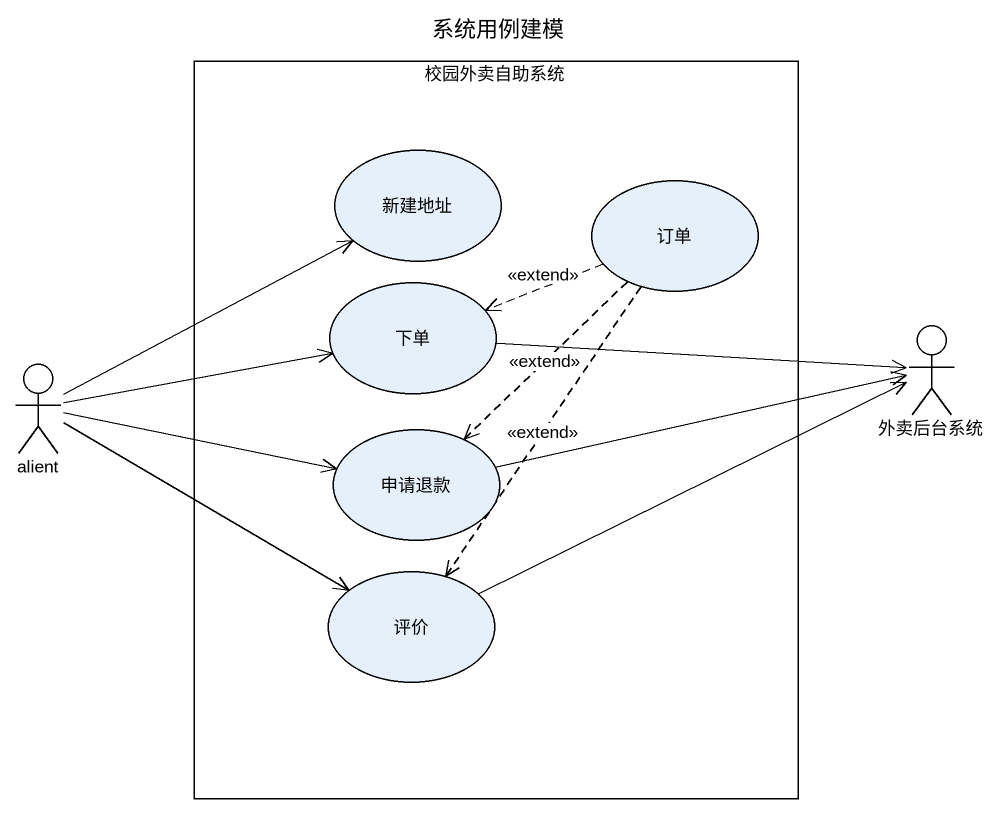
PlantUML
@startuml
title 系统用例建模
rectangle 校园外卖自助系统 {
  usecase 新建地址
  usecase 订单
  usecase 下单
  usecase 申请退款
  usecase 评价
}
actor alient
actor 外卖后台系统
订单 .left.> 下单 : <<extend>>
订单 ..> 申请退款 : <<extend>>
订单 ..> 评价 : <<extend>>
下单 -right-> 外卖后台系统
alient -up-> 新建地址
alient -right-> 下单
alient -right-> 申请退款
alient -right-> 评价
申请退款 -right-> 外卖后台系统
评价 -right-> 外卖后台系统
@enduml
